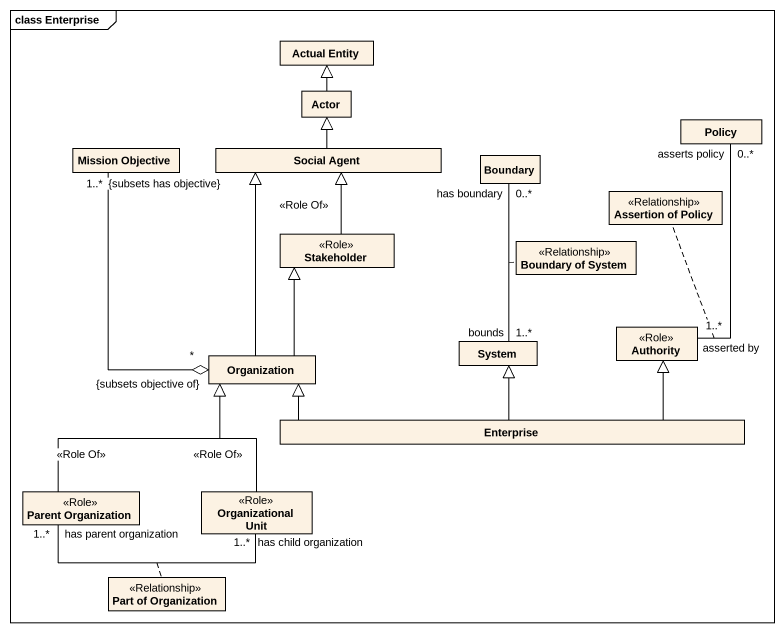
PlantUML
@startuml
mainframe class Enterprise
hide circle
hide empty members
class "Actual Entity" as Actual_Entity
class "Actor" as Actor_
class Policy
class "Mission Objective" as Mission_Objective
class "Social Agent" as Social_Agent
class "Boundary" as Boundary_
class "Assertion of Policy" as Assertion_of_Policy <<Relationship>>
class Stakeholder <<Role>>
class "Boundary of System" as Boundary_of_System <<Relationship>>
class Organization
class System
class Authority <<Role>>
class Enterprise
class "Parent Organization" as Parent_Organization <<Role>>
class "Organizational Unit" as Organizational_Unit <<Role>>
class "Part of Organization" as Part_of_Organization <<Relationship>>
Actor_ -up-|> Actual_Entity
Social_Agent -up-|> Actor_
Stakeholder -up-|> Social_Agent : <<Role Of>>
Organization "{subsets objective of}\n*" o-up- "1..*\n{subsets has objective}" Mission_Objective
Organization -up-|> Social_Agent
Organization -up-|> Stakeholder
System "bounds\n1..*" -up- "has boundary\n0..*" Boundary_
(System, Boundary_) .. Boundary_of_System
Authority "asserted by\n1..*" -up- "asserts policy\n0..*" Policy
(Authority, Policy) .. Assertion_of_Policy
Enterprise -left-|> Organization
Enterprise -up-|> System
Enterprise -up-|> Authority
Parent_Organization -up-|> Organization : <<Role Of>>
Organizational_Unit -up-|> Organization : <<Role Of>>
Organizational_Unit "1..*\nhas child organization" -left- "has parent organization\n1..*" Parent_Organization
(Organizational_Unit, Parent_Organization) .. Part_of_Organization
@enduml
